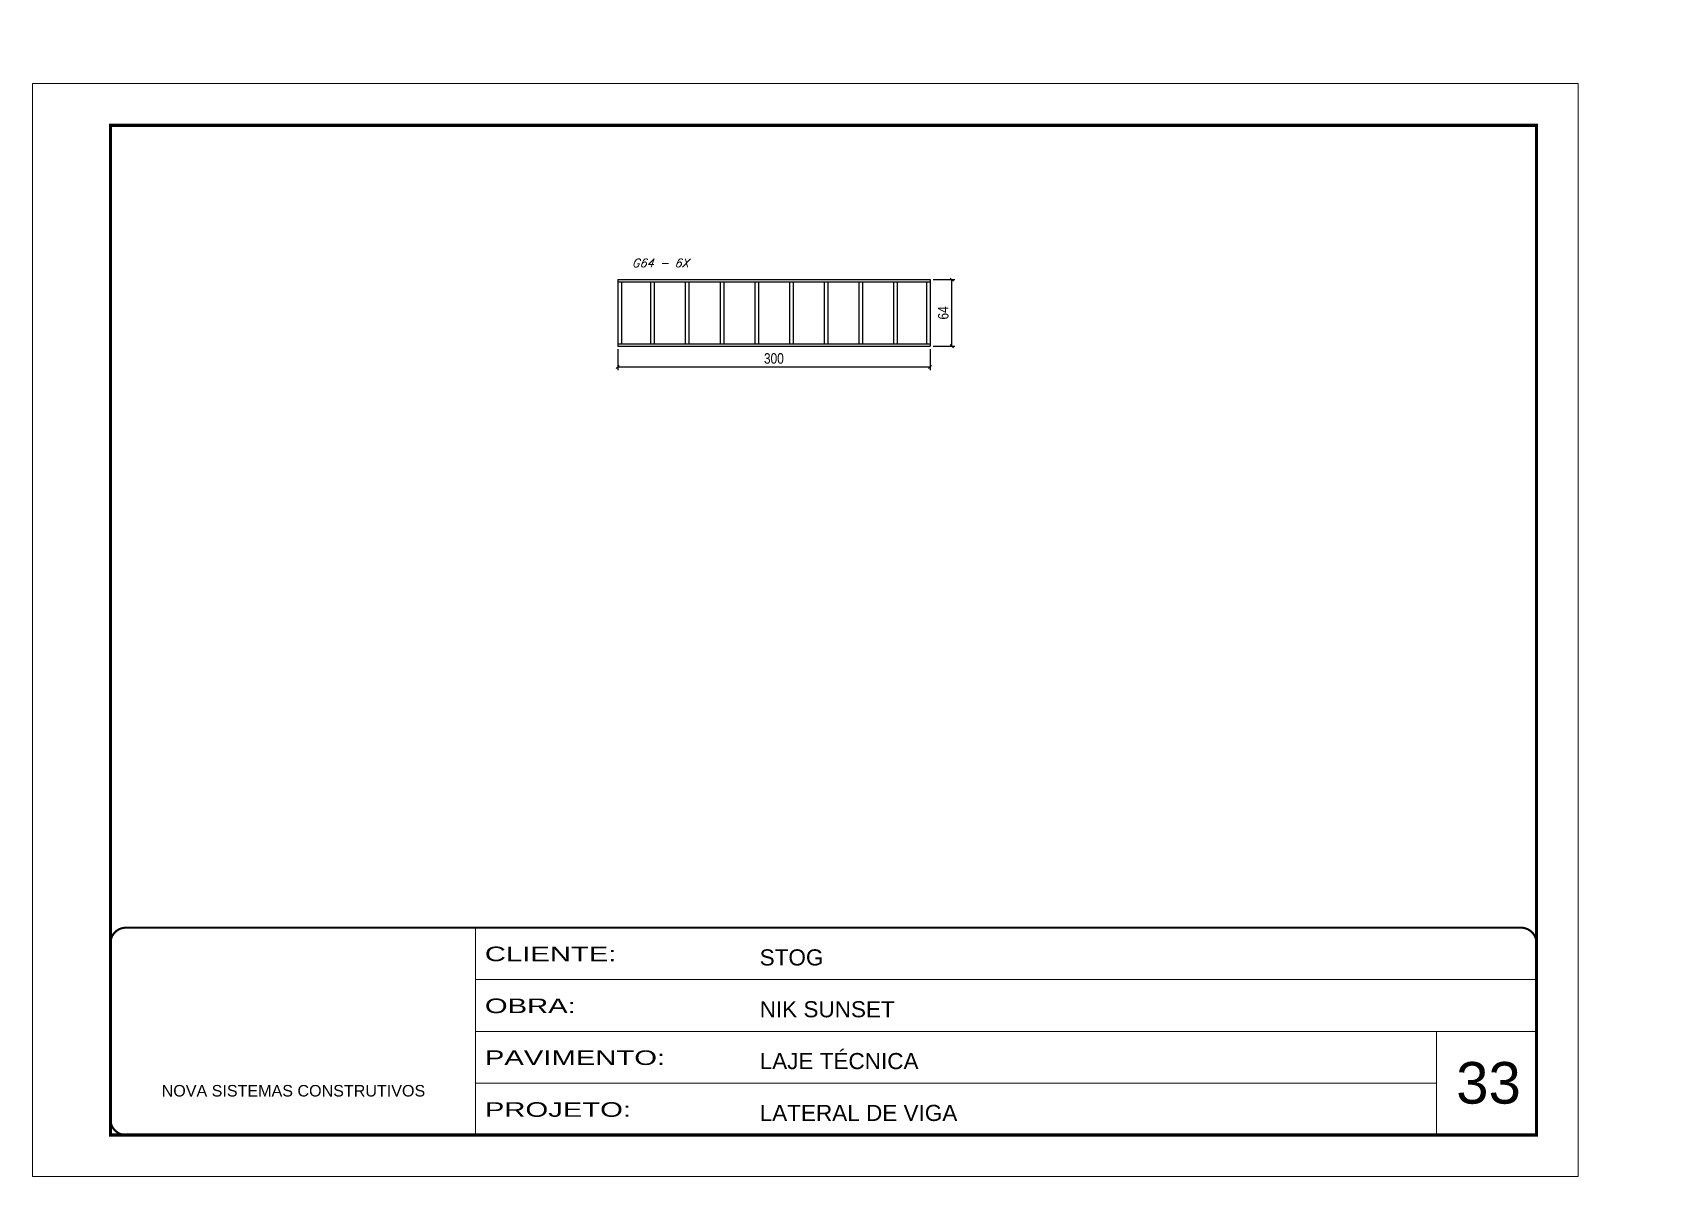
# Model space of a CAD drawing. Extents: x -10448 to -1189, y -11772 to 17235.
# Drawn here: x -10448 to -8895, y 6606 to 7705 of the extents above; entities that cross this region are included whole.
import ezdxf

# ---------------------------------------------------------------- set-up
doc = ezdxf.new("R2010")
doc.units = 0
doc.linetypes.add('CONTINUO', pattern=[0])
doc.linetypes.add('DASHED', pattern=[0.75, 0.5, -0.25])
for name, color, linetype, lineweight in [('CARIMBO', 255, 'Continuous', 9), ('Folhas', 255, 'Continuous', 9), ('SARRAFO DE PRESSAO', 251, 'DASHED', 9)]:
    doc.layers.add(name, color=color, linetype=linetype, lineweight=lineweight)
for name, color, linetype in [('COTA', 241, 'Continuous'), ('SARR_2.2x7', 40, 'Continuous'), ('SARR_3.5x7', 81, 'Continuous'), ('texto', 7, 'Continuous')]:
    doc.layers.add(name, color=color, linetype=linetype)
doc.styles.add('ARIAL', font='arial.ttf')
doc.styles.add('COTA TECNICA', font='techl___.ttf', dxfattribs={"height": 10})
doc.styles.add('Romans', font='romans.shx')
doc.styles.add('Tecnologia', font='')
doc.styles.get('Tecnologia').set_extended_font_data('Forgotten Futurist')
doc.dimstyles.new('PAINEL', dxfattribs={"dimtxt": 10, "dimasz": 3, "dimexe": 3, "dimexo": 3, "dimgap": 3, "dimtad": 1, "dimdec": 1, "dimzin": 12, "dimdsep": 46, "dimtxsty": 'COTA TECNICA', "dimblk1": 'OBLIQUE', "dimblk2": 'OBLIQUE', "dimsah": 1, "dimcen": 0.9, "dimclrd": 4, "dimclre": 4, "dimclrt": 240, "dimadec": 1, "dimazin": 3, "dimtfac": 1, "dimtdec": 1, "dimtmove": 0, "dimatfit": 3, "dimfxl": 1, "dimtolj": 1, "dimtzin": 12, "dimarcsym": 0})

# ---------------------------------------------------------------- blocks, each defined once
blk = doc.blocks.new('9999999999')
at = {"color": 30, "linetype": 'CONTINUO'}
for p, q in [((98564.6, 34230.2), (98564.6, 34429.4)), ((98564.6, 34379.6), (99584, 34379.6)), ((98564.6, 34329.8), (99488, 34329.8)), ((99584, 34329.8), (99488, 34329.8)), ((99488, 34329.8), (99488, 34230.2)), ((98564.6, 34280), (99488, 34280))]:
    blk.add_line(p, q, dxfattribs=at)
at = {"color": 30, "linetype": 'CONTINUO', "const_width": 2}
blk.add_lwpolyline([(99584, 34230.2), (99584, 34414.4, 0.414214), (99569, 34429.4), (98229, 34429.4, 0.414214), (98214, 34414.4), (98214, 34245.2, 0.414214), (98229, 34230.2), (99584, 34230.2)], format="xyb", dxfattribs=at)
at = {"layer": 'Folhas'}
blk.add_lwpolyline([(98139, 34190.2), (99624, 34190.2), (99624, 35240.2), (98139, 35240.2)], close=True, dxfattribs=at)
at = {"layer": 'Folhas', "color": 30, "const_width": 3}
blk.add_lwpolyline([(98214, 34230.2), (99584, 34230.2), (99584, 35200.2), (98214, 35200.2)], close=True, dxfattribs=at)
at = {"color": 7, "linetype": 'Continuous', "ltscale": 5, "style": 'ARIAL'}
for s, height, p in [('STOG', 15.48, (98837.7, 34393.1)), ('NIK SUNSET', 15.48, (98837.7, 34343.3)), ('LAJE TÉCNICA', 15.483, (98837.7, 34293.5)), ('NOVA SISTEMAS CONSTRUTIVOS', 11.059, (98263.2, 34267.2)), ('LATERAL DE VIGA', 15.483, (98837.7, 34243.7))]:
    blk.add_text(s, height=height, dxfattribs=at).set_placement(p)
at = {"layer": 'Folhas', "color": 7, "style": 'Tecnologia', "width": 1.5}
for s, p in [('CLIENTE:', (98573.7, 34397.2)), ('OBRA:', (98573.7, 34347.3)), ('PAVIMENTO:', (98573.7, 34297.5)), ('PROJETO:', (98573.7, 34247.7))]:
    blk.add_text(s, height=14, dxfattribs=at).set_placement(p)
blk = doc.blocks.new('_Oblique')
at = {"color": 0, "linetype": 'ByBlock', "lineweight": -2}
blk.add_line((-0.5, -0.5), (0.5, 0.5), dxfattribs=at)
blk = doc.blocks.new('*D1056')
at = {"layer": 'COTA', "color": 4, "lineweight": -2, "transparency": 16777216}
for p, q in [((-10200.5, 8537.2), (-10246.1, 8537.2)), ((-10243.1, 8537.2), (-10243.1, 8477.2)), ((-10200.5, 8477.2), (-10246.1, 8477.2))]:
    blk.add_line(p, q, dxfattribs=at)
at = {"layer": 'COTA', "color": 4, "linetype": 'ByBlock', "lineweight": -2, "transparency": 16777216}
for p, q in [((-5109.7, 7035.5), (-5109.7, 7015.4)), ((-4809.7, 7035.5), (-4809.7, 7015.4)), ((-4809.7, 7018.4), (-5109.7, 7018.4))]:
    blk.add_line(p, q, dxfattribs=at)
at = {"layer": 'Defpoints', "color": 0, "transparency": 16777216}
for p in [(-10197.5, 8537.2), (-10243.1, 8477.2), (-10197.5, 8477.2)]:
    blk.add_point(p, dxfattribs=at)
at = {"layer": 'Defpoints', "color": 0, "linetype": 'ByBlock', "transparency": 16777216}
for p in [(-5109.7, 7038.5), (-4809.7, 7038.5), (-5109.7, 7018.4)]:
    blk.add_point(p, dxfattribs=at)
at = {"layer": 'COTA', "color": 4, "lineweight": -2, "transparency": 16777216, "xscale": 3, "yscale": 3, "zscale": 3}
for p, rotation in [((-10243.1, 8537.2), 90), ((-10243.1, 8477.2), 270)]:
    blk.add_blockref('_Oblique', p, dxfattribs=dict(at, rotation=rotation))
at = {"layer": 'COTA', "color": 4, "linetype": 'ByBlock', "lineweight": -2, "transparency": 16777216, "xscale": 3, "yscale": 3, "zscale": 3, "rotation": 180}
blk.add_blockref('_Oblique', (-5109.7, 7018.4), dxfattribs=at)
at = {"layer": 'COTA', "color": 4, "linetype": 'ByBlock', "lineweight": -2, "transparency": 16777216, "xscale": 3, "yscale": 3, "zscale": 3}
blk.add_blockref('_Oblique', (-4809.7, 7018.4), dxfattribs=at)
at = {"layer": 'COTA', "color": 240, "transparency": 16777216, "insert": (-10251.2, 8507.2), "char_height": 10, "attachment_point": 5, "rotation": 90, "style": 'COTA TECNICA'}
blk.add_mtext('\\A1;60', dxfattribs=at)
at = {"layer": 'COTA', "color": 240, "linetype": 'ByBlock', "transparency": 16777216, "insert": (-4959.7, 7026.7), "char_height": 10, "attachment_point": 5, "style": 'COTA TECNICA'}
blk.add_mtext('\\A1;300', dxfattribs=at)
blk = doc.blocks.new('*D1059')
at = {"layer": 'COTA', "color": 4, "linetype": 'ByBlock', "lineweight": -2, "transparency": 16777216}
for p, q in [((-9885.9, 7400.4), (-9885.9, 7380.4)), ((-9585.9, 7400.4), (-9585.9, 7380.4)), ((-9585.9, 7383.4), (-9885.9, 7383.4))]:
    blk.add_line(p, q, dxfattribs=at)
at = {"layer": 'Defpoints', "color": 0, "linetype": 'ByBlock', "transparency": 16777216}
for p in [(-9885.9, 7403.4), (-9585.9, 7403.4), (-9885.9, 7383.4)]:
    blk.add_point(p, dxfattribs=at)
at = {"layer": 'COTA', "color": 4, "linetype": 'ByBlock', "lineweight": -2, "transparency": 16777216, "xscale": 3, "yscale": 3, "zscale": 3, "rotation": 180}
blk.add_blockref('_Oblique', (-9885.9, 7383.4), dxfattribs=at)
at = {"layer": 'COTA', "color": 4, "linetype": 'ByBlock', "lineweight": -2, "transparency": 16777216, "xscale": 3, "yscale": 3, "zscale": 3}
blk.add_blockref('_Oblique', (-9585.9, 7383.4), dxfattribs=at)
at = {"layer": 'COTA', "color": 240, "linetype": 'ByBlock', "transparency": 16777216, "insert": (-9735.9, 7391.6), "char_height": 10, "attachment_point": 5, "style": 'COTA TECNICA'}
blk.add_mtext('\\A1;300', dxfattribs=at)
blk = doc.blocks.new('*D1060')
at = {"layer": 'COTA', "color": 4, "linetype": 'ByBlock', "lineweight": -2, "transparency": 16777216}
for p, q in [((-9582.9, 7467.4), (-9561.9, 7467.4)), ((-9564.9, 7403.4), (-9564.9, 7467.4)), ((-9582.9, 7403.4), (-9561.9, 7403.4))]:
    blk.add_line(p, q, dxfattribs=at)
at = {"layer": 'Defpoints', "color": 0, "linetype": 'ByBlock', "transparency": 16777216}
for p in [(-9585.9, 7467.4), (-9564.9, 7467.4), (-9585.9, 7403.4)]:
    blk.add_point(p, dxfattribs=at)
at = {"layer": 'COTA', "color": 4, "linetype": 'ByBlock', "lineweight": -2, "transparency": 16777216, "xscale": 3, "yscale": 3, "zscale": 3}
for p, rotation in [((-9564.9, 7467.4), 90), ((-9564.9, 7403.4), 270)]:
    blk.add_blockref('_Oblique', p, dxfattribs=dict(at, rotation=rotation))
at = {"layer": 'COTA', "color": 240, "linetype": 'ByBlock', "transparency": 16777216, "insert": (-9573.1, 7435.4), "char_height": 10, "attachment_point": 5, "rotation": 90, "style": 'COTA TECNICA'}
blk.add_mtext('\\A1;64', dxfattribs=at)

msp = doc.modelspace()

# ---------------------------------------------------------------- linework, layer by layer
at = {"layer": 'SARR_2.2x7', "linetype": 'Continuous'}
for p, q in [((-9885.88, 7467.44), (-9885.88, 7465.24)), ((-9885.88, 7467.44), (-9585.88, 7467.44)), ((-9885.88, 7465.24), (-9585.88, 7465.24)), ((-9585.88, 7467.44), (-9585.88, 7465.24)), ((-9885.88, 7405.64), (-9885.88, 7403.44)), ((-9885.88, 7405.64), (-9585.88, 7405.64)), ((-9885.88, 7403.44), (-9585.88, 7403.44)), ((-9585.88, 7405.64), (-9585.88, 7403.44))]:
    msp.add_line(p, q, dxfattribs=at)
at = {"layer": 'SARR_3.5x7'}
for p, q in [((-9885.88, 7465.24), (-9885.88, 7405.64)), ((-9882.38, 7465.24), (-9882.38, 7405.64)), ((-9854.3, 7465.24), (-9854.3, 7405.64)), ((-9850.8, 7465.24), (-9850.8, 7405.64)), ((-9820.97, 7465.24), (-9820.97, 7405.64)), ((-9817.47, 7465.24), (-9817.47, 7405.64)), ((-9787.63, 7465.24), (-9787.63, 7405.64)), ((-9784.13, 7465.24), (-9784.13, 7405.64)), ((-9754.3, 7465.24), (-9754.3, 7405.64)), ((-9750.8, 7465.24), (-9750.8, 7405.64)), ((-9720.97, 7465.24), (-9720.97, 7405.64)), ((-9717.47, 7465.24), (-9717.47, 7405.64)), ((-9687.63, 7465.24), (-9687.63, 7405.64)), ((-9684.13, 7465.24), (-9684.13, 7405.64)), ((-9654.3, 7465.24), (-9654.3, 7405.64)), ((-9650.8, 7465.24), (-9650.8, 7405.64)), ((-9620.97, 7465.24), (-9620.97, 7405.64)), ((-9617.47, 7465.24), (-9617.47, 7405.64)), ((-9589.38, 7465.24), (-9589.38, 7405.64)), ((-9585.88, 7465.24), (-9585.88, 7405.64))]:
    msp.add_line(p, q, dxfattribs=at)

# ---------------------------------------------------------------- block references
at = {"layer": 'SARRAFO DE PRESSAO', "color": 6, "linetype": 'ByBlock'}
msp.add_blockref('9999999999', (-108587.26, -27584.58), dxfattribs=at)

# ---------------------------------------------------------------- texts
at = {"layer": 'CARIMBO', "style": 'ARIAL'}
msp.add_text('33', height=40, dxfattribs=at).set_placement((-9080.42, 6675.77))
at = {"layer": 'texto', "color": 2, "insert": (-9845.05, 7483.38), "char_height": 8, "attachment_point": 5, "style": 'Romans'}
msp.add_mtext('{\\Q19;\\C256;G64 - 6X}', dxfattribs=at)

# ---------------------------------------------------------------- dimensions: what is measured, and where the dimension line sits
at = {"layer": 'COTA'}
dim = msp.add_linear_dim(base=(-10243.13, 8477.23), p1=(-10197.52, 8537.23), p2=(-10197.52, 8477.23), angle=90, dimstyle='PAINEL', dxfattribs=at)
dim.commit()
dim.dimension.update_dxf_attribs({"geometry": '*D1056', "text_midpoint": (-10251.23, 8507.23)})
at = {"layer": 'COTA', "linetype": 'ByBlock'}
dim = msp.add_linear_dim(base=(-9564.95, 7467.44), p1=(-9585.88, 7403.44), p2=(-9585.88, 7467.44), angle=90, dimstyle='PAINEL', dxfattribs=at)
dim.commit()
dim.dimension.update_dxf_attribs({"geometry": '*D1060', "text_midpoint": (-9573.05, 7435.44)})
dim = msp.add_linear_dim(base=(-9885.88, 7383.41), p1=(-9585.88, 7403.44), p2=(-9885.88, 7403.44), dimstyle='PAINEL', dxfattribs=at)
dim.commit()
dim.dimension.update_dxf_attribs({"geometry": '*D1059', "text_midpoint": (-9735.88, 7391.63)})

doc.saveas('drawing.dxf')
